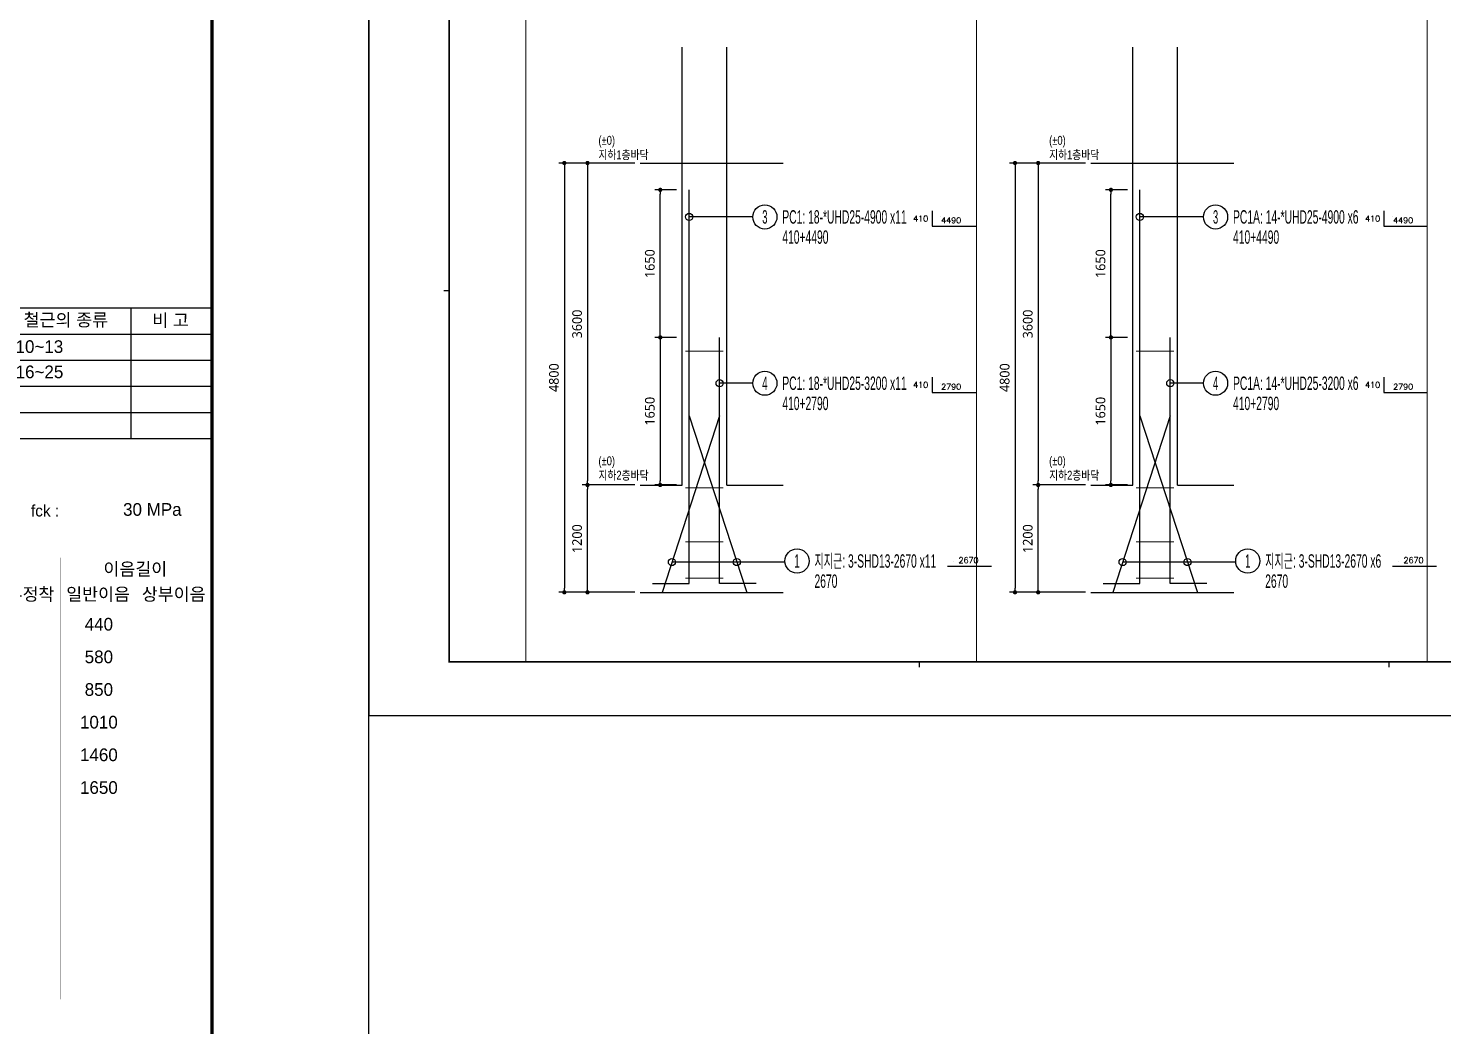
# Model space of a CAD drawing. Header units: millimetres. Extents: x 262481 to 2519995, y -394348 to 364571.
# Drawn here: x 463756 to 479564, y -219074 to -207922 of the extents above; entities that cross this region are included whole.
import ezdxf
from ezdxf.enums import TextEntityAlignment as Align

# ---------------------------------------------------------------- set-up
doc = ezdxf.new("R2010")
doc.units = ezdxf.units.MM
doc.header["$LTSCALE"] = 65
doc.layers.get('Defpoints').update_dxf_attribs({"color": 145})
for name, color, linetype in [('254', 254, 'Continuous'), ('AMAC-NO', 5, 'Continuous'), ('BAR', 2, 'Continuous'), ('DIM', 7, 'Continuous'), ('RP_TAG', 7, 'Continuous'), ('XDIM', 7, 'Continuous'), ('XSTRUCT', 2, 'Continuous')]:
    doc.layers.add(name, color=color, linetype=linetype)
doc.layers.add('Main Bar', color=7, linetype='Continuous', lineweight=0)
doc.layers.add('XTITLE', color=22, linetype='Continuous', lineweight=0)
doc.styles.add('ROMANS', font='malgun.ttf')
doc.styles.add('RPWK1', font='arial.ttf', dxfattribs={"bigfont": 'whgtxt.shx'})
doc.styles.add('RPWK2', font='romans.shx', dxfattribs={"bigfont": 'whgtxt.shx'})
doc.styles.add('XRebarSheet', font='Hmkmrhd_0.ttf')
doc.styles.add('돋음', font='Dotum.ttf')
doc.dimstyles.new('60(SUB-1.8)', dxfattribs={"dimscale": 60, "dimtxt": 1.8, "dimasz": 0.8, "dimexe": 1, "dimexo": 1, "dimgap": 1, "dimtad": 1, "dimdec": 0, "dimzin": 0, "dimdsep": 46, "dimtxsty": 'ROMANS', "dimblk": 'DOT', "dimcen": 1, "dimdle": 2, "dimclrd": 6, "dimclre": 6, "dimclrt": 7, "dimazin": 0, "dimtfac": 1, "dimtdec": 0, "dimtix": 1, "dimtmove": 2, "dimatfit": 3, "dimldrblk": 'DIMDOT', "dimfxl": 0, "dimtolj": 1, "dimtzin": 0, "dimarcsym": 0})

# ---------------------------------------------------------------- blocks, each defined once
blk = doc.blocks.new('dhs_sheet2e')
at = {"color": 7}
for p, q in [((73013.1, 36694), (81003.6, 36694)), ((79453.7, 36694), (79453.7, 34197)), ((73013.1, 36194.6), (81003.6, 36194.6)), ((73013.1, 35695.2), (81003.6, 35695.2)), ((73013.1, 35195.8), (81003.6, 35195.8)), ((73013.1, 34696.4), (81003.6, 34696.4)), ((73013.1, 34197), (81003.6, 34197)), ((2996.4, 15831.2), (2796.7, 15831.2)), ((20500.6, 1997.6), (20500.6, 1797.9)), ((38004.8, 1997.6), (38004.8, 1797.9))]:
    blk.add_line(p, q, dxfattribs=at)
blk.add_lwpolyline([(84000, 0), (84000, 59329.4), (0, 59329.4), (0, 0)], close=True, dxfattribs=at)
at = {"color": 30, "const_width": 64.9}
blk.add_lwpolyline([(81003.6, 57331.7), (2996.4, 57331.7), (2996.4, 1997.6), (81003.6, 1997.6)], close=True, dxfattribs=at)
at = {"color": 30, "const_width": 1.25}
blk.add_lwpolyline([(73013.1, 37482.7), (81003.6, 37482.7)], dxfattribs=at)
at = {"ltscale": 2, "const_width": 1.25}
for points in [[(81003.6, 36694), (81003.6, 34197)], [(81003.6, 32518), (81003.6, 33114.4)], [(81003.6, 23480), (81003.6, 31595.4)]]:
    blk.add_lwpolyline(points, dxfattribs=at)
at = {"color": 7, "const_width": 1.25}
for points in [[(73013.1, 33114.4), (81003.6, 33114.4)], [(79005.9, 32518), (79005.9, 33114.4)], [(73013.1, 32518), (81003.6, 32518)], [(73013.1, 31920), (81003.6, 31920)], [(78117.6, 31920), (78117.6, 23480)], [(75231.7, 31445.6), (81003.6, 31445.6)], [(79560.6, 31445.6), (79560.6, 23480)], [(73013.1, 30971.1), (81003.6, 30971.1)], [(73013.1, 30346.9), (81003.6, 30346.9)], [(73013.1, 29722.6), (81003.6, 29722.6)], [(73013.1, 29098.3), (81003.6, 29098.3)], [(73013.1, 28474.1), (81003.6, 28474.1)], [(73013.1, 27849.8), (81003.6, 27849.8)], [(73013.1, 27225.6), (81003.6, 27225.6)], [(73013.1, 26601.3), (81003.6, 26601.3)], [(73013.1, 25977.1), (81003.6, 25977.1)], [(73013.1, 25352.8), (81003.6, 25352.8)], [(73013.1, 24728.5), (81003.6, 24728.5)], [(73013.1, 24104.3), (81003.6, 24104.3)], [(73013.1, 23480), (81003.6, 23480)]]:
    blk.add_lwpolyline(points, dxfattribs=at)
at = {"color": 3, "style": 'XRebarSheet'}
for s, height, p in [('철근의 종류', 242.71, (77406.6, 36345.3)), ('비 고', 242.71, (79864.2, 36338.4)), ('fck :', 220, (77546.2, 32707.9))]:
    blk.add_text(s, height=height, dxfattribs=at).set_placement(p)
blk = doc.blocks.new('sdhdtbhse')
at = {"color": 255, "xscale": 0.75, "yscale": 0.75, "zscale": 0.75}
blk.add_blockref('dhs_sheet2e', (0, -44497), dxfattribs=at)
at = {"color": 3, "style": 'XRebarSheet'}
for s, p in [('10~13', (57939, -17622)), ('16~25', (57940, -17984)), ('30 MPa', (59480, -19956))]:
    blk.add_text(s, height=182, dxfattribs=at).set_placement(p)
for s, p in [('이음길이', (59655, -20719)), ('상부정착', (58039, -21079)), ('일반이음', (59122, -21079)), ('상부이음', (60205, -21079)), ('440', (59133, -21510)), ('580', (59133, -21978)), ('850', (59133, -22446)), ('1010', (59133, -22914)), ('1460', (59133, -23382)), ('1650', (59133, -23851))]:
    blk.add_text(s, height=182, dxfattribs=at).set_placement(p, align=Align.MIDDLE_CENTER)
blk = doc.blocks.new('_Dot')
at = {"color": 0, "linetype": 'ByBlock', "lineweight": -2}
blk.add_line((-0.5, 0), (-1, 0), dxfattribs=at)
at = {"color": 0, "linetype": 'ByBlock', "const_width": 0.5}
blk.add_lwpolyline([(-0.25, 0, 1), (0.25, 0, 1)], format="xyb", close=True, dxfattribs=at)
blk = doc.blocks.new('*D15')
at = {"layer": 'Defpoints', "color": 0, "linetype": 'Continuous', "transparency": 16777216}
for p in [(470595, -209428), (469747, -214228), (470595, -214228)]:
    blk.add_point(p, dxfattribs=at).dxf.unprotected_set("ltscale", 0)
at = {"layer": 'XDIM', "color": 6, "linetype": 'Continuous', "lineweight": -2, "transparency": 16777216}
for p, q in [((470535, -209428), (469687, -209428)), ((469747, -209476), (469747, -214180)), ((470535, -214228), (469687, -214228))]:
    blk.add_line(p, q, dxfattribs=at).dxf.unprotected_set("ltscale", 0)
at = {"layer": 'XDIM', "color": 6, "linetype": 'Continuous', "lineweight": -2, "transparency": 16777216, "xscale": 48, "yscale": 48, "zscale": 48}
for p, rotation in [((469747, -209428), 90), ((469747, -214228), 270)]:
    blk.add_blockref('_Dot', p, dxfattribs=dict(at, rotation=rotation)).dxf.unprotected_set("ltscale", 0)
at = {"layer": 'XDIM', "color": 7, "linetype": 'Continuous', "transparency": 16777216, "insert": (469631, -211828), "char_height": 108, "attachment_point": 5, "rotation": 90, "style": 'ROMANS'}
blk.add_mtext('\\A1;4800', dxfattribs=at).dxf.unprotected_set("ltscale", 0)
blk = doc.blocks.new('DIMDOT')
at = {"layer": 'DIM', "linetype": 'Continuous'}
blk.add_line((-2, 0), (2, 0), dxfattribs=at)
for radius in [0.5, 0.25]:
    blk.add_circle((0, 0), radius, dxfattribs=at)
blk = doc.blocks.new('*D16')
at = {"layer": 'Defpoints', "color": 0, "linetype": 'Continuous', "transparency": 16777216}
for p in [(470595, -209428), (470006, -213028), (470595, -213028)]:
    blk.add_point(p, dxfattribs=at).dxf.unprotected_set("ltscale", 0)
at = {"layer": 'XDIM', "color": 6, "linetype": 'Continuous', "lineweight": -2, "transparency": 16777216}
for p, q in [((470535, -209428), (469946, -209428)), ((470006, -209476), (470006, -212980)), ((470535, -213028), (469946, -213028))]:
    blk.add_line(p, q, dxfattribs=at).dxf.unprotected_set("ltscale", 0)
at = {"layer": 'XDIM', "color": 6, "linetype": 'Continuous', "lineweight": -2, "transparency": 16777216, "xscale": 48, "yscale": 48, "zscale": 48}
for p, rotation in [((470006, -209428), 90), ((470006, -213028), 270)]:
    blk.add_blockref('_Dot', p, dxfattribs=dict(at, rotation=rotation)).dxf.unprotected_set("ltscale", 0)
at = {"layer": 'XDIM', "color": 7, "linetype": 'Continuous', "transparency": 16777216, "insert": (469890, -211228), "char_height": 108, "attachment_point": 5, "rotation": 90, "style": 'ROMANS'}
blk.add_mtext('\\A1;3600', dxfattribs=at).dxf.unprotected_set("ltscale", 0)
blk = doc.blocks.new('*D17')
at = {"layer": 'Defpoints', "color": 0, "linetype": 'Continuous', "transparency": 16777216}
for p in [(470006, -213028), (470595, -213028), (470595, -214228)]:
    blk.add_point(p, dxfattribs=at).dxf.unprotected_set("ltscale", 0)
at = {"layer": 'XDIM', "color": 6, "linetype": 'Continuous', "lineweight": -2, "transparency": 16777216}
for p, q in [((470535, -213028), (469946, -213028)), ((470006, -214180), (470006, -213076)), ((470535, -214228), (469946, -214228))]:
    blk.add_line(p, q, dxfattribs=at).dxf.unprotected_set("ltscale", 0)
at = {"layer": 'XDIM', "color": 6, "linetype": 'Continuous', "lineweight": -2, "transparency": 16777216, "xscale": 48, "yscale": 48, "zscale": 48}
for p, rotation in [((470006, -213028), 90), ((470006, -214228), 270)]:
    blk.add_blockref('_Dot', p, dxfattribs=dict(at, rotation=rotation)).dxf.unprotected_set("ltscale", 0)
at = {"layer": 'XDIM', "color": 7, "linetype": 'Continuous', "transparency": 16777216, "insert": (469890, -213628), "char_height": 108, "attachment_point": 5, "rotation": 90, "style": 'ROMANS'}
blk.add_mtext('\\A1;1200', dxfattribs=at).dxf.unprotected_set("ltscale", 0)
blk = doc.blocks.new('*D18')
at = {"layer": 'Defpoints', "color": 0, "linetype": 'Continuous', "transparency": 16777216}
for p in [(471062, -211378), (470819, -213028), (471062, -213028)]:
    blk.add_point(p, dxfattribs=at).dxf.unprotected_set("ltscale", 0)
at = {"layer": 'XDIM', "color": 6, "linetype": 'Continuous', "lineweight": -2, "transparency": 16777216}
for p, q in [((471002, -211378), (470759, -211378)), ((470819, -211426), (470819, -212980)), ((471002, -213028), (470759, -213028))]:
    blk.add_line(p, q, dxfattribs=at).dxf.unprotected_set("ltscale", 0)
at = {"layer": 'XDIM', "color": 6, "linetype": 'Continuous', "lineweight": -2, "transparency": 16777216, "xscale": 48, "yscale": 48, "zscale": 48}
for p, rotation in [((470819, -211378), 90), ((470819, -213028), 270)]:
    blk.add_blockref('_Dot', p, dxfattribs=dict(at, rotation=rotation)).dxf.unprotected_set("ltscale", 0)
at = {"layer": 'XDIM', "color": 7, "linetype": 'Continuous', "transparency": 16777216, "insert": (470703, -212203), "char_height": 108, "attachment_point": 5, "rotation": 90, "style": 'ROMANS'}
blk.add_mtext('\\A1;1650', dxfattribs=at).dxf.unprotected_set("ltscale", 0)
blk = doc.blocks.new('*D19')
at = {"layer": 'Defpoints', "color": 0, "linetype": 'Continuous', "transparency": 16777216}
for p in [(470819, -209728), (471062, -209728), (471062, -211378)]:
    blk.add_point(p, dxfattribs=at).dxf.unprotected_set("ltscale", 0)
at = {"layer": 'XDIM', "color": 6, "linetype": 'Continuous', "lineweight": -2, "transparency": 16777216}
for p, q in [((471002, -209728), (470759, -209728)), ((470819, -211330), (470819, -209776)), ((471002, -211378), (470759, -211378))]:
    blk.add_line(p, q, dxfattribs=at).dxf.unprotected_set("ltscale", 0)
at = {"layer": 'XDIM', "color": 6, "linetype": 'Continuous', "lineweight": -2, "transparency": 16777216, "xscale": 48, "yscale": 48, "zscale": 48}
for p, rotation in [((470819, -209728), 90), ((470819, -211378), 270)]:
    blk.add_blockref('_Dot', p, dxfattribs=dict(at, rotation=rotation)).dxf.unprotected_set("ltscale", 0)
at = {"layer": 'XDIM', "color": 7, "linetype": 'Continuous', "transparency": 16777216, "insert": (470703, -210553), "char_height": 108, "attachment_point": 5, "rotation": 90, "style": 'ROMANS'}
blk.add_mtext('\\A1;1650', dxfattribs=at).dxf.unprotected_set("ltscale", 0)
blk = doc.blocks.new('*D29')
at = {"layer": 'Defpoints', "color": 0, "linetype": 'Continuous', "transparency": 16777216}
for p in [(475632, -209428), (474784, -214228), (475632, -214228)]:
    blk.add_point(p, dxfattribs=at).dxf.unprotected_set("ltscale", 0)
at = {"layer": 'XDIM', "color": 6, "linetype": 'Continuous', "lineweight": -2, "transparency": 16777216}
for p, q in [((475572, -209428), (474724, -209428)), ((474784, -209476), (474784, -214180)), ((475572, -214228), (474724, -214228))]:
    blk.add_line(p, q, dxfattribs=at).dxf.unprotected_set("ltscale", 0)
at = {"layer": 'XDIM', "color": 6, "linetype": 'Continuous', "lineweight": -2, "transparency": 16777216, "xscale": 48, "yscale": 48, "zscale": 48}
for p, rotation in [((474784, -209428), 90), ((474784, -214228), 270)]:
    blk.add_blockref('_Dot', p, dxfattribs=dict(at, rotation=rotation)).dxf.unprotected_set("ltscale", 0)
at = {"layer": 'XDIM', "color": 7, "linetype": 'Continuous', "transparency": 16777216, "insert": (474669, -211828), "char_height": 108, "attachment_point": 5, "rotation": 90, "style": 'ROMANS'}
blk.add_mtext('\\A1;4800', dxfattribs=at).dxf.unprotected_set("ltscale", 0)
blk = doc.blocks.new('*D30')
at = {"layer": 'Defpoints', "color": 0, "linetype": 'Continuous', "transparency": 16777216}
for p in [(475632, -209428), (475043, -213028), (475632, -213028)]:
    blk.add_point(p, dxfattribs=at).dxf.unprotected_set("ltscale", 0)
at = {"layer": 'XDIM', "color": 6, "linetype": 'Continuous', "lineweight": -2, "transparency": 16777216}
for p, q in [((475572, -209428), (474983, -209428)), ((475043, -209476), (475043, -212980)), ((475572, -213028), (474983, -213028))]:
    blk.add_line(p, q, dxfattribs=at).dxf.unprotected_set("ltscale", 0)
at = {"layer": 'XDIM', "color": 6, "linetype": 'Continuous', "lineweight": -2, "transparency": 16777216, "xscale": 48, "yscale": 48, "zscale": 48}
for p, rotation in [((475043, -209428), 90), ((475043, -213028), 270)]:
    blk.add_blockref('_Dot', p, dxfattribs=dict(at, rotation=rotation)).dxf.unprotected_set("ltscale", 0)
at = {"layer": 'XDIM', "color": 7, "linetype": 'Continuous', "transparency": 16777216, "insert": (474927, -211228), "char_height": 108, "attachment_point": 5, "rotation": 90, "style": 'ROMANS'}
blk.add_mtext('\\A1;3600', dxfattribs=at).dxf.unprotected_set("ltscale", 0)
blk = doc.blocks.new('*D31')
at = {"layer": 'Defpoints', "color": 0, "linetype": 'Continuous', "transparency": 16777216}
for p in [(475043, -213028), (475632, -213028), (475632, -214228)]:
    blk.add_point(p, dxfattribs=at).dxf.unprotected_set("ltscale", 0)
at = {"layer": 'XDIM', "color": 6, "linetype": 'Continuous', "lineweight": -2, "transparency": 16777216}
for p, q in [((475572, -213028), (474983, -213028)), ((475043, -214180), (475043, -213076)), ((475572, -214228), (474983, -214228))]:
    blk.add_line(p, q, dxfattribs=at).dxf.unprotected_set("ltscale", 0)
at = {"layer": 'XDIM', "color": 6, "linetype": 'Continuous', "lineweight": -2, "transparency": 16777216, "xscale": 48, "yscale": 48, "zscale": 48}
for p, rotation in [((475043, -213028), 90), ((475043, -214228), 270)]:
    blk.add_blockref('_Dot', p, dxfattribs=dict(at, rotation=rotation)).dxf.unprotected_set("ltscale", 0)
at = {"layer": 'XDIM', "color": 7, "linetype": 'Continuous', "transparency": 16777216, "insert": (474927, -213628), "char_height": 108, "attachment_point": 5, "rotation": 90, "style": 'ROMANS'}
blk.add_mtext('\\A1;1200', dxfattribs=at).dxf.unprotected_set("ltscale", 0)
blk = doc.blocks.new('*D32')
at = {"layer": 'Defpoints', "color": 0, "linetype": 'Continuous', "transparency": 16777216}
for p in [(476100, -211378), (475856, -213028), (476100, -213028)]:
    blk.add_point(p, dxfattribs=at).dxf.unprotected_set("ltscale", 0)
at = {"layer": 'XDIM', "color": 6, "linetype": 'Continuous', "lineweight": -2, "transparency": 16777216}
for p, q in [((476040, -211378), (475796, -211378)), ((475856, -211426), (475856, -212980)), ((476040, -213028), (475796, -213028))]:
    blk.add_line(p, q, dxfattribs=at).dxf.unprotected_set("ltscale", 0)
at = {"layer": 'XDIM', "color": 6, "linetype": 'Continuous', "lineweight": -2, "transparency": 16777216, "xscale": 48, "yscale": 48, "zscale": 48}
for p, rotation in [((475856, -211378), 90), ((475856, -213028), 270)]:
    blk.add_blockref('_Dot', p, dxfattribs=dict(at, rotation=rotation)).dxf.unprotected_set("ltscale", 0)
at = {"layer": 'XDIM', "color": 7, "linetype": 'Continuous', "transparency": 16777216, "insert": (475740, -212203), "char_height": 108, "attachment_point": 5, "rotation": 90, "style": 'ROMANS'}
blk.add_mtext('\\A1;1650', dxfattribs=at).dxf.unprotected_set("ltscale", 0)
blk = doc.blocks.new('*D33')
at = {"layer": 'Defpoints', "color": 0, "linetype": 'Continuous', "transparency": 16777216}
for p in [(475856, -209728), (476100, -209728), (476100, -211378)]:
    blk.add_point(p, dxfattribs=at).dxf.unprotected_set("ltscale", 0)
at = {"layer": 'XDIM', "color": 6, "linetype": 'Continuous', "lineweight": -2, "transparency": 16777216}
for p, q in [((476040, -209728), (475796, -209728)), ((475856, -211330), (475856, -209776)), ((476040, -211378), (475796, -211378))]:
    blk.add_line(p, q, dxfattribs=at).dxf.unprotected_set("ltscale", 0)
at = {"layer": 'XDIM', "color": 6, "linetype": 'Continuous', "lineweight": -2, "transparency": 16777216, "xscale": 48, "yscale": 48, "zscale": 48}
for p, rotation in [((475856, -209728), 90), ((475856, -211378), 270)]:
    blk.add_blockref('_Dot', p, dxfattribs=dict(at, rotation=rotation)).dxf.unprotected_set("ltscale", 0)
at = {"layer": 'XDIM', "color": 7, "linetype": 'Continuous', "transparency": 16777216, "insert": (475740, -210553), "char_height": 108, "attachment_point": 5, "rotation": 90, "style": 'ROMANS'}
blk.add_mtext('\\A1;1650', dxfattribs=at).dxf.unprotected_set("ltscale", 0)
blk = doc.blocks.new('*U2170', base_point=(472213.9579, -213877.8224))
at = {"layer": 'RP_TAG', "color": 0, "linetype": 'Continuous', "ltscale": 100}
blk.add_circle((472347.9579, -213877.8224), 135, dxfattribs=at)
at = {"layer": 'RP_TAG', "color": 0, "linetype": 'Continuous', "ltscale": 100, "style": 'RPWK1', "width": 0.5}
blk.add_text('1', height=150, dxfattribs=at).set_placement((472347.9579, -213877.8224), align=Align.MIDDLE_CENTER)
at = {"layer": 'RP_TAG', "color": 0, "linetype": 'Continuous', "ltscale": 100, "style": 'RPWK1', "width": 0.55}
for s, p in [('지지근: 3-SHD13-2670 x11', (472542.9579, -213877.8224)), ('2670', (472542.9579, -214102.8224))]:
    blk.add_text(s, height=150, dxfattribs=at).set_placement(p, align=Align.MIDDLE_LEFT)
blk = doc.blocks.new('*U2171', base_point=(477251.2561, -213877.8224))
at = {"layer": 'RP_TAG', "color": 0, "linetype": 'Continuous', "ltscale": 100}
blk.add_circle((477385.2561, -213877.8224), 135, dxfattribs=at)
at = {"layer": 'RP_TAG', "color": 0, "linetype": 'Continuous', "ltscale": 100, "style": 'RPWK1', "width": 0.5}
blk.add_text('1', height=150, dxfattribs=at).set_placement((477385.2561, -213877.8224), align=Align.MIDDLE_CENTER)
at = {"layer": 'RP_TAG', "color": 0, "linetype": 'Continuous', "ltscale": 100, "style": 'RPWK1', "width": 0.55}
for s, p in [('지지근: 3-SHD13-2670 x6', (477580.2561, -213877.8224)), ('2670', (477580.2561, -214102.8224))]:
    blk.add_text(s, height=150, dxfattribs=at).set_placement(p, align=Align.MIDDLE_LEFT)
blk = doc.blocks.new('*U2176', base_point=(471854.3317, -211890.33))
at = {"layer": 'RP_TAG', "color": 0, "linetype": 'Continuous', "ltscale": 100}
blk.add_circle((471988.3317, -211890.33), 135, dxfattribs=at)
at = {"layer": 'RP_TAG', "color": 0, "linetype": 'Continuous', "ltscale": 100, "style": 'RPWK1', "width": 0.5}
blk.add_text('4', height=150, dxfattribs=at).set_placement((471988.3317, -211890.33), align=Align.MIDDLE_CENTER)
at = {"layer": 'RP_TAG', "color": 0, "linetype": 'Continuous', "ltscale": 100, "style": 'RPWK1', "width": 0.55}
for s, p in [('PC1: 18-*UHD25-3200 x11', (472183.3317, -211890.33)), ('410+2790', (472183.3317, -212115.33))]:
    blk.add_text(s, height=150, dxfattribs=at).set_placement(p, align=Align.MIDDLE_LEFT)
blk = doc.blocks.new('*U2177', base_point=(476891.6299, -211890.33))
at = {"layer": 'RP_TAG', "color": 0, "linetype": 'Continuous', "ltscale": 100}
blk.add_circle((477025.6299, -211890.33), 135, dxfattribs=at)
at = {"layer": 'RP_TAG', "color": 0, "linetype": 'Continuous', "ltscale": 100, "style": 'RPWK1', "width": 0.5}
blk.add_text('4', height=150, dxfattribs=at).set_placement((477025.6299, -211890.33), align=Align.MIDDLE_CENTER)
at = {"layer": 'RP_TAG', "color": 0, "linetype": 'Continuous', "ltscale": 100, "style": 'RPWK1', "width": 0.55}
for s, p in [('PC1A: 14-*UHD25-3200 x6', (477220.6299, -211890.33)), ('410+2790', (477220.6299, -212115.33))]:
    blk.add_text(s, height=150, dxfattribs=at).set_placement(p, align=Align.MIDDLE_LEFT)
blk = doc.blocks.new('*U2179', base_point=(471854.3317, -210030.8815))
at = {"layer": 'RP_TAG', "color": 0, "linetype": 'Continuous', "ltscale": 100}
blk.add_circle((471988.3317, -210030.8815), 135, dxfattribs=at)
at = {"layer": 'RP_TAG', "color": 0, "linetype": 'Continuous', "ltscale": 100, "style": 'RPWK1', "width": 0.5}
blk.add_text('3', height=150, dxfattribs=at).set_placement((471988.3317, -210030.8815), align=Align.MIDDLE_CENTER)
at = {"layer": 'RP_TAG', "color": 0, "linetype": 'Continuous', "ltscale": 100, "style": 'RPWK1', "width": 0.55}
for s, p in [('PC1: 18-*UHD25-4900 x11', (472183.3317, -210030.8815)), ('410+4490', (472183.3317, -210255.8815))]:
    blk.add_text(s, height=150, dxfattribs=at).set_placement(p, align=Align.MIDDLE_LEFT)
blk = doc.blocks.new('*U2180', base_point=(476891.6299, -210030.8815))
at = {"layer": 'RP_TAG', "color": 0, "linetype": 'Continuous', "ltscale": 100}
blk.add_circle((477025.6299, -210030.8815), 135, dxfattribs=at)
at = {"layer": 'RP_TAG', "color": 0, "linetype": 'Continuous', "ltscale": 100, "style": 'RPWK1', "width": 0.5}
blk.add_text('3', height=150, dxfattribs=at).set_placement((477025.6299, -210030.8815), align=Align.MIDDLE_CENTER)
at = {"layer": 'RP_TAG', "color": 0, "linetype": 'Continuous', "ltscale": 100, "style": 'RPWK1', "width": 0.55}
for s, p in [('PC1A: 14-*UHD25-4900 x6', (477220.6299, -210030.8815)), ('410+4490', (477220.6299, -210255.8815))]:
    blk.add_text(s, height=150, dxfattribs=at).set_placement(p, align=Align.MIDDLE_LEFT)

msp = doc.modelspace()

# ---------------------------------------------------------------- linework, layer by layer
at = {"layer": '254', "color": 4, "linetype": 'Continuous'}
for p, q in [((471853.3, -210030.9), (471142.2, -210030.9)), ((476890.6, -210030.9), (476179.5, -210030.9)), ((471853.3, -211890.3), (471482.2, -211890.3)), ((476890.6, -211890.3), (476519.5, -211890.3)), ((472213.6, -213889.9), (470949.6, -213889.9)), ((477250.9, -213889.9), (475986.9, -213889.9))]:
    msp.add_line(p, q, dxfattribs=at)
for centre in [(471142.2, -210030.9), (476179.5, -210030.9), (471482.2, -211890.3), (476519.5, -211890.3), (470949.6, -213889.9), (471674.9, -213889.9), (475986.9, -213889.9), (476712.2, -213889.9)]:
    msp.add_circle(centre, 40, dxfattribs=at)
at = {"layer": 'BAR', "color": 3}
for points in [[(470732.2, -214128.2), (471142.2, -214128.2), (471142.2, -209728.2)], [(475769.5, -214128.2), (476179.5, -214128.2), (476179.5, -209728.2)], [(471892.2, -214128.2), (471482.2, -214128.2), (471482.2, -211378.2)], [(476929.5, -214128.2), (476519.5, -214128.2), (476519.5, -211378.2)]]:
    msp.add_lwpolyline(points, dxfattribs=at)
at = {"layer": 'Main Bar', "color": 30, "linetype": 'Continuous'}
for p, q in [((471102.2, -211530.8), (471522.2, -211530.8)), ((476139.5, -211530.8), (476559.5, -211530.8)), ((471102.2, -213058.4), (471522.2, -213058.4)), ((476139.5, -213058.4), (476559.5, -213058.4)), ((471102.2, -213663.2), (471522.2, -213663.2)), ((476139.5, -213663.2), (476559.5, -213663.2)), ((471102.2, -214071.5), (471522.2, -214071.5)), ((476139.5, -214071.5), (476559.5, -214071.5))]:
    msp.add_line(p, q, dxfattribs=at).dxf.unprotected_set("ltscale", 0)
at = {"layer": 'RP_TAG', "color": 250, "linetype": 'Continuous', "ltscale": 100}
for p, q in [((473947, -210030.9), (473947, -210030.9)), ((478997.9, -210030.9), (478997.9, -210030.9)), ((473947, -211890.3), (473947, -211890.3)), ((478997.9, -211890.3), (478997.9, -211890.3)), ((474101.3, -213877.8), (474101.3, -213877.8)), ((479075.3, -213877.8), (479075.3, -213877.8))]:
    msp.add_line(p, q, dxfattribs=at)
at = {"layer": 'RP_TAG', "color": 1, "linetype": 'Continuous', "ltscale": 100}
for points in [[(473856.4, -209961.8), (473856.4, -210134.9), (474345.1, -210134.9)], [(478907.2, -209961.8), (478907.2, -210134.9), (479396, -210134.9)], [(473856.4, -211821.3), (473856.4, -211994.4), (474345.1, -211994.4)], [(478907.2, -211821.3), (478907.2, -211994.4), (479396, -211994.4)], [(474030.8, -213934.6), (474519.7, -213934.6)], [(479004.8, -213934.6), (479493.6, -213934.6)]]:
    msp.add_lwpolyline(points, dxfattribs=at)
at = {"layer": 'XSTRUCT', "color": 5, "linetype": 'Continuous'}
for p, q in [((471062.2, -213028.2), (471062.2, -208134.2)), ((471562.2, -213028.2), (471562.2, -208134.2)), ((476099.5, -213028.2), (476099.5, -208134.2)), ((476599.5, -213028.2), (476599.5, -208134.2)), ((470595.1, -209428.2), (472191.9, -209428.2)), ((475632.4, -209428.2), (477229.2, -209428.2)), ((470595.1, -213028.2), (471062.2, -213028.2)), ((471562.2, -213028.2), (472191.9, -213028.2)), ((475632.4, -213028.2), (476099.5, -213028.2)), ((476599.5, -213028.2), (477229.2, -213028.2)), ((470595.1, -214228.2), (472191.9, -214228.2)), ((475632.4, -214228.2), (477229.2, -214228.2))]:
    msp.add_line(p, q, dxfattribs=at).dxf.unprotected_set("ltscale", 0)
at = {"layer": 'XSTRUCT', "color": 1}
for points in [[(471482.2, -212255.6), (470839.3, -214228.2)], [(471142.2, -212255.6), (471785.1, -214228.2)], [(476519.5, -212255.6), (475876.6, -214228.2)], [(476179.5, -212255.6), (476822.4, -214228.2)]]:
    msp.add_lwpolyline(points, dxfattribs=at)
at = {"layer": 'XTITLE', "color": 3, "ltscale": 2}
msp.add_line((469315.7, -199565), (469315.7, -215006.2), dxfattribs=at)
for points in [[(474353, -199565), (474353, -215006.2)], [(479390.3, -199565), (479390.3, -215006.2)]]:
    msp.add_lwpolyline(points, dxfattribs=at)

# ---------------------------------------------------------------- block references
at = {"layer": 'RP_TAG', "color": 135, "linetype": 'Continuous', "ltscale": 1.44556e-317}
for name, p in [('*U2179', (471854.3, -210030.9)), ('*U2180', (476891.6, -210030.9)), ('*U2176', (471854.3, -211890.3)), ('*U2177', (476891.6, -211890.3))]:
    msp.add_blockref(name, p, dxfattribs=at)
at = {"layer": 'RP_TAG', "color": 11, "linetype": 'Continuous', "ltscale": 1.44556e-317}
for name, p in [('*U2170', (472214, -213877.8)), ('*U2171', (477251.3, -213877.8))]:
    msp.add_blockref(name, p, dxfattribs=at)
at = {"layer": 'XDIM', "color": 4}
for p, xscale, yscale, zscale in [((418420.9, -197806.7), 0.7799999978542946, 0.7799999978542946, 0.7799999978542946), ((467560.9, -197806.7), 0.3999999986033871, 0.3999999986033871, 0.3999999986033871)]:
    msp.add_blockref('sdhdtbhse', p, dxfattribs=dict(at, xscale=xscale, yscale=yscale, zscale=zscale))

# ---------------------------------------------------------------- texts
at = {"layer": 'AMAC-NO', "color": 2, "style": '돋음', "width": 0.8}
for s, p in [('(%%P0)', (470128.2, -209224.6)), ('(%%P0)', (475165.5, -209224.6)), ('지하1층바닥', (470128.2, -209385.2)), ('지하1층바닥', (475165.5, -209385.2)), ('(%%P0)', (470128.2, -212808.3)), ('(%%P0)', (475165.5, -212808.3)), ('지하2층바닥', (470128.2, -212968.9)), ('지하2층바닥', (475165.5, -212968.9))]:
    msp.add_text(s, height=100, dxfattribs=at).set_placement(p)
at = {"layer": 'RP_TAG', "color": 2, "linetype": 'Continuous', "ltscale": 100, "style": 'RPWK2'}
for p in [(473814, -210101.9), (478864.9, -210101.9), (473814, -211961.3), (478864.9, -211961.3)]:
    msp.add_text('410', height=65.33, dxfattribs=at).set_placement(p, align=Align.BOTTOM_RIGHT)
for s, p in [('4490', (474071, -210121.2)), ('4490', (479121.9, -210121.2)), ('2790', (474071, -211980.7)), ('2790', (479121.9, -211980.7)), ('2670', (474264.5, -213921.4)), ('2670', (479238.5, -213921.4))]:
    msp.add_text(s, height=65.33, dxfattribs=at).set_placement(p, align=Align.BOTTOM_CENTER)

# ---------------------------------------------------------------- dimensions: what is measured, and where the dimension line sits
at = {"layer": 'XDIM', "color": 4, "linetype": 'Continuous'}
for p1, p2, distance, picture, middle in [((470595.1, -209428.2), (470595.1, -214228.2), -847.9, '*D15', (469631.4, -211828.2)), ((470595.1, -209428.2), (470595.1, -213028.2), -589.4, '*D16', (469889.9, -211228.2)), ((475632.4, -209428.2), (475632.4, -214228.2), -847.9, '*D29', (474668.7, -211828.2)), ((475632.4, -209428.2), (475632.4, -213028.2), -589.4, '*D30', (474927.2, -211228.2)), ((471062.2, -211378.2), (471062.2, -209728.2), 243.5, '*D19', (470702.6, -210553.2)), ((476099.5, -211378.2), (476099.5, -209728.2), 243.5, '*D33', (475739.9, -210553.2)), ((471062.2, -211378.2), (471062.2, -213028.2), -243.5, '*D18', (470702.6, -212203.2)), ((476099.5, -211378.2), (476099.5, -213028.2), -243.5, '*D32', (475739.9, -212203.2)), ((470595.1, -214228.2), (470595.1, -213028.2), 589.4, '*D17', (469889.5, -213628.2)), ((475632.4, -214228.2), (475632.4, -213028.2), 589.4, '*D31', (474926.8, -213628.2))]:
    dim = msp.add_aligned_dim(p1=p1, p2=p2, distance=distance, dimstyle='60(SUB-1.8)', dxfattribs=at)
    dim.commit()
    dim.dimension.update_dxf_attribs({"geometry": picture, "text_midpoint": middle})
    dim.dimension.dxf.unprotected_set("ltscale", 0)

doc.saveas('drawing.dxf')
